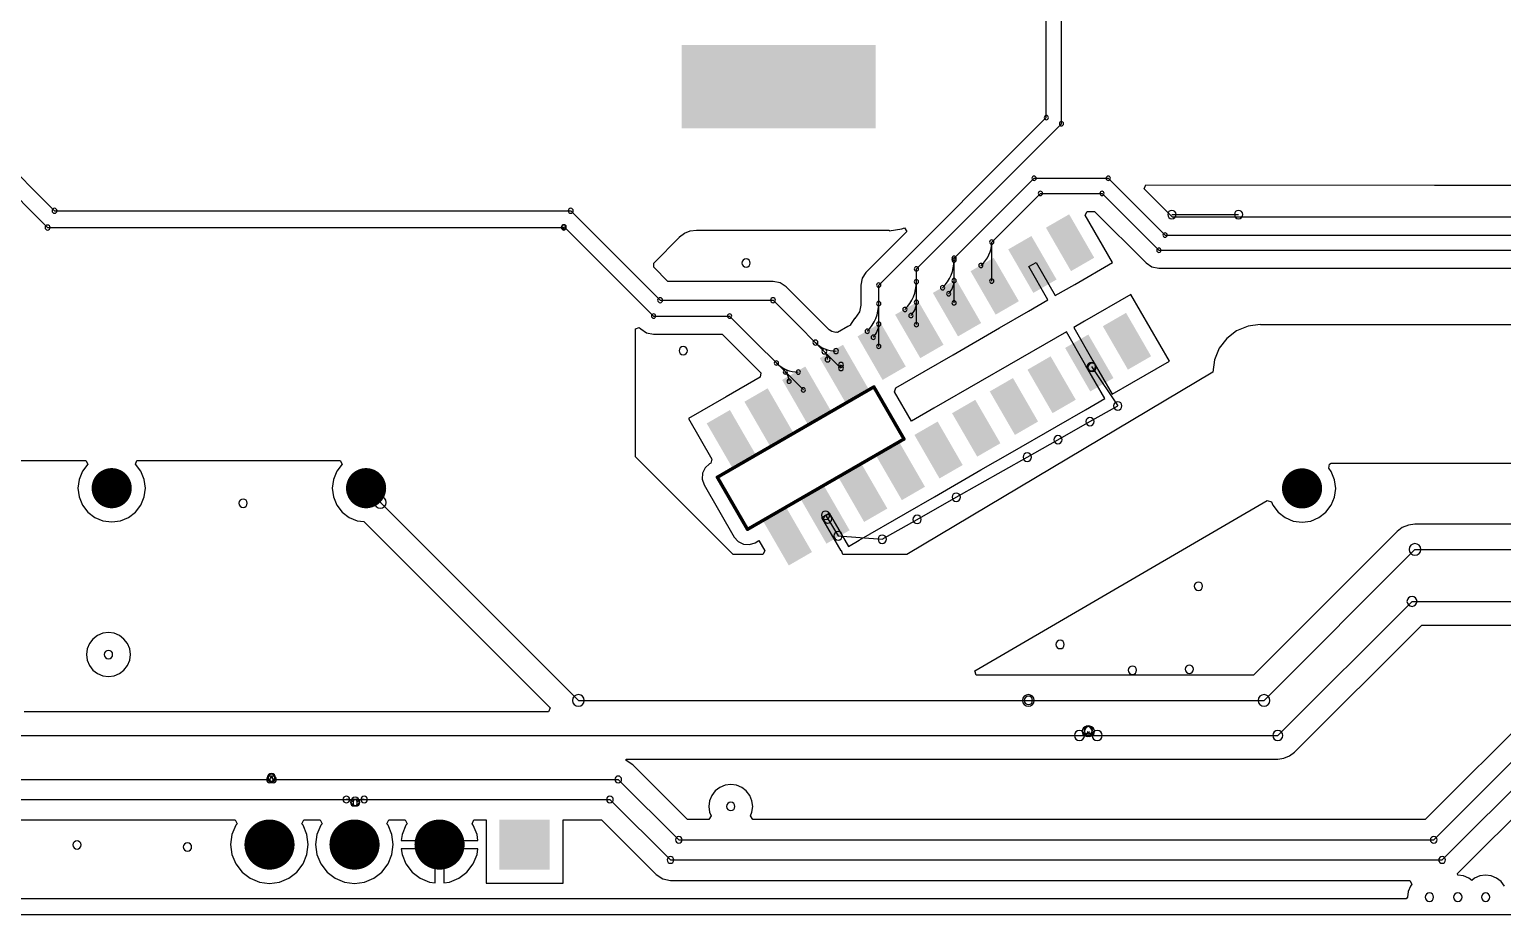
# Model space of a CAD drawing. Header units: inches. Extents: x 32166 to 66782, y 2386 to 7162.
# Drawn here: x 33079.6 to 33277.6, y 3145.5 to 3264.5 of the extents above; entities that cross this region are included whole.
import ezdxf

# ---------------------------------------------------------------- set-up
doc = ezdxf.new("R2010")
doc.units = ezdxf.units.IN
doc.header["$LTSCALE"] = 0.64311
doc.header["$MEASUREMENT"] = 0
for name, color, linetype in [('KEEPOUTLAYER', 6, 'CONTINUOUS'), ('MIDLAYER2', 76, 'CONTINUOUS'), ('MULTILAYER', 9, 'CONTINUOUS')]:
    doc.layers.add(name, color=color, linetype=linetype)

msp = doc.modelspace()

# ---------------------------------------------------------------- linework, layer by layer
at = {"layer": 'KEEPOUTLAYER'}
msp.add_line((32666.61, 3145.51), (34174.11, 3145.51), dxfattribs=at)
at = {"layer": 'KEEPOUTLAYER', "const_width": 0.45}
for points in [[(33172.05, 3204.32), (33193.09, 3216.47)], [(33193.09, 3216.47), (33197.14, 3209.46)], [(33176.1, 3197.31), (33197.14, 3209.46)], [(33172.05, 3204.32), (33176.1, 3197.31)]]:
    msp.add_lwpolyline(points, dxfattribs=at)
at = {"layer": 'KEEPOUTLAYER', "const_width": 0.225}
for points in [[(33193.03, 3216.57, 1), (33193.15, 3216.38, 1)], [(33193.03, 3216.57, 1), (33193.15, 3216.38, 1)], [(33197.08, 3209.56, 1), (33197.2, 3209.36, 1)], [(33197.08, 3209.56, 1), (33197.2, 3209.36, 1)], [(33171.99, 3204.42, 1), (33172.1, 3204.23, 1)], [(33171.99, 3204.42, 1), (33172.1, 3204.23, 1)], [(33176.04, 3197.41, 1), (33176.15, 3197.21, 1)], [(33176.04, 3197.41, 1), (33176.15, 3197.21, 1)]]:
    msp.add_lwpolyline(points, format="xyb", close=True, dxfattribs=at)
at = {"layer": 'MIDLAYER2'}
for p, q in [((33216.27, 3252.69), (33216.27, 3273.37)), ((33218.31, 3251.85), (33218.31, 3274.21)), ((33069.13, 3253.96), (33082.95, 3240.15)), ((33066.88, 3253.03), (33082.02, 3237.9)), ((33193.74, 3230.16), (33216.27, 3252.69)), ((33198.81, 3232.34), (33218.31, 3251.85)), ((33203.87, 3233.77), (33214.63, 3244.53)), ((33214.63, 3244.53), (33224.6, 3244.53)), ((33224.6, 3244.53), (33232.24, 3236.89)), ((33229.43, 3243.12), (33229.65, 3243.65)), ((33229.65, 3243.65), (33268.44, 3243.61)), ((33208.94, 3235.95), (33215.48, 3242.49)), ((33215.48, 3242.49), (33223.76, 3242.49)), ((33223.76, 3242.49), (33231.4, 3234.85)), ((33233.25, 3239.31), (33229.43, 3243.12)), ((33268.44, 3243.61), (33313.73, 3243.61)), ((33082.95, 3240.15), (33152.34, 3240.15)), ((33152.34, 3240.15), (33164.36, 3228.13)), ((33221.48, 3239.57), (33221.76, 3240.07)), ((33221.76, 3240.07), (33222.76, 3240.07)), ((33222.76, 3240.07), (33229.69, 3233.14)), ((33082.02, 3237.9), (33151.41, 3237.9)), ((33151.41, 3238), (33151.45, 3238)), ((33151.45, 3238), (33163.47, 3225.99)), ((33195.15, 3237.48), (33196.87, 3237.71)), ((33196.87, 3237.71), (33197.21, 3237.85)), ((33197.21, 3237.85), (33197.53, 3237.37)), ((33225.17, 3233.18), (33221.48, 3239.57)), ((33233.15, 3239.65), (33242.12, 3239.65)), ((33319.26, 3239.31), (33233.25, 3239.31)), ((33163.5, 3233.13), (33166.97, 3236.59)), ((33166.97, 3236.63), (33167.62, 3237.13)), ((33166.97, 3236.59), (33166.97, 3236.63)), ((33166.97, 3236.59), (33166.97, 3236.59)), ((33167.62, 3237.13), (33168.41, 3237.45)), ((33168.41, 3237.45), (33169.25, 3237.56)), ((33169.25, 3237.56), (33194.15, 3237.54)), ((33197.53, 3237.37), (33192.03, 3231.87)), ((33194.15, 3237.54), (33195.15, 3237.54)), ((33195.15, 3237.54), (33195.15, 3237.48)), ((33208.94, 3230.69), (33208.94, 3235.95)), ((33232.24, 3236.89), (33359.63, 3236.89)), ((33203.87, 3227.77), (33203.87, 3233.77)), ((33231.4, 3234.85), (33360.48, 3234.85)), ((33163.5, 3232.56), (33163.5, 3233.13)), ((33165.4, 3230.66), (33163.5, 3232.56)), ((33192.03, 3231.87), (33191.51, 3231.09)), ((33198.81, 3224.84), (33198.81, 3232.34)), ((33213.9, 3232.65), (33214.89, 3233.22)), ((33216.49, 3228.17), (33213.9, 3232.65)), ((33214.89, 3233.22), (33217.48, 3228.74)), ((33220.1, 3230.25), (33225.17, 3233.18)), ((33229.69, 3233.14), (33230.47, 3232.61)), ((33230.47, 3232.61), (33231.4, 3232.43)), ((33231.4, 3232.43), (33360.48, 3232.43)), ((33179.53, 3230.66), (33165.4, 3230.66)), ((33180.5, 3230.46), (33179.53, 3230.66)), ((33181.32, 3229.92), (33180.5, 3230.46)), ((33187.09, 3224.15), (33181.32, 3229.92)), ((33191.51, 3231.09), (33191.32, 3230.16)), ((33191.32, 3230.16), (33191.32, 3227.45)), ((33193.74, 3221.92), (33193.74, 3230.16)), ((33217.48, 3228.74), (33220.1, 3230.25)), ((33220.1, 3230.25), (33220.1, 3230.25)), ((33220.1, 3230.25), (33220.1, 3230.25)), ((33164.36, 3228.13), (33179.53, 3228.13)), ((33179.53, 3228.13), (33188.67, 3218.99)), ((33213.87, 3226.65), (33216.49, 3228.17)), ((33227.65, 3228.89), (33221.41, 3225.29)), ((33232.82, 3219.93), (33227.65, 3228.89)), ((33163.47, 3225.99), (33173.69, 3225.99)), ((33173.69, 3225.99), (33183.61, 3216.07)), ((33191.15, 3226.57), (33190.54, 3225.67)), ((33191.32, 3227.45), (33191.15, 3226.57)), ((33209.97, 3224.4), (33213.87, 3226.65)), ((33213.87, 3226.65), (33213.87, 3226.65)), ((33161.03, 3224.26), (33161.56, 3224.48)), ((33161.03, 3207.07), (33161.03, 3224.26)), ((33161.56, 3224.48), (33161.76, 3224.28)), ((33161.76, 3224.28), (33162.54, 3223.75)), ((33187.46, 3223.9), (33187.09, 3224.15)), ((33187.98, 3223.79), (33187.46, 3223.9)), ((33189.6, 3224.59), (33188.18, 3223.77)), ((33189.95, 3224.79), (33189.6, 3224.59)), ((33189.6, 3224.59), (33189.6, 3224.59)), ((33189.96, 3224.88), (33189.95, 3224.79)), ((33190.49, 3225.66), (33189.96, 3224.88)), ((33190.54, 3225.67), (33190.49, 3225.66)), ((33190.49, 3225.66), (33190.49, 3225.66)), ((33203.74, 3220.8), (33209.97, 3224.4)), ((33209.97, 3224.4), (33209.97, 3224.4)), ((33209.97, 3224.4), (33209.97, 3224.4)), ((33218.97, 3223.88), (33217.51, 3223.04)), ((33221.56, 3219.4), (33218.97, 3223.88)), ((33221.41, 3225.29), (33219.96, 3224.45)), ((33219.96, 3224.45), (33222.54, 3219.97)), ((33221.41, 3225.29), (33221.41, 3225.29)), ((33221.41, 3225.29), (33221.41, 3225.29)), ((33241.84, 3224), (33240.52, 3222.98)), ((33243.39, 3224.64), (33241.84, 3224)), ((33245.04, 3224.86), (33243.39, 3224.64)), ((33245.1, 3224.8), (33245.04, 3224.86)), ((33245.04, 3224.86), (33245.04, 3224.86)), ((33380.71, 3224.82), (33245.1, 3224.8)), ((33162.54, 3223.75), (33163.47, 3223.57)), ((33163.47, 3223.57), (33172.69, 3223.57)), ((33172.69, 3223.57), (33177.9, 3218.36)), ((33188, 3223.81), (33187.98, 3223.79)), ((33188.18, 3223.77), (33188, 3223.81)), ((33188, 3223.81), (33188, 3223.81)), ((33217.51, 3223.04), (33211.28, 3219.44)), ((33217.51, 3223.04), (33217.51, 3223.04)), ((33240.52, 3222.98), (33239.5, 3221.66)), ((33199.84, 3218.55), (33203.74, 3220.8)), ((33203.74, 3220.8), (33203.74, 3220.8)), ((33222.54, 3219.97), (33222.54, 3219.97)), ((33222.54, 3219.97), (33225.13, 3215.49)), ((33227.75, 3217), (33232.82, 3219.93)), ((33238.86, 3220.11), (33238.64, 3218.46)), ((33239.5, 3221.66), (33238.86, 3220.11)), ((33177.9, 3218.36), (33177.82, 3217.79)), ((33188.67, 3218.99), (33188.67, 3219.42)), ((33196.02, 3216.34), (33199.84, 3218.55)), ((33238.64, 3218.46), (33197.52, 3193.93)), ((33199.84, 3218.55), (33199.84, 3218.55)), ((33199.84, 3218.55), (33199.84, 3218.55)), ((33211.28, 3219.44), (33207.38, 3217.19)), ((33211.28, 3219.44), (33211.28, 3219.44)), ((33211.28, 3219.44), (33211.28, 3219.44)), ((33224.14, 3214.92), (33221.56, 3219.4)), ((33221.56, 3219.4), (33221.56, 3219.4)), ((33222.33, 3219.2), (33222.42, 3219.1)), ((33222.42, 3219.1), (33225.87, 3213.91)), ((33177.82, 3217.79), (33173.23, 3215.14)), ((33195.87, 3215.79), (33196.02, 3216.34)), ((33207.38, 3217.19), (33201.15, 3213.59)), ((33207.38, 3217.19), (33207.38, 3217.19)), ((33225.13, 3215.49), (33227.75, 3217)), ((33227.75, 3217), (33227.75, 3217)), ((33227.75, 3217), (33227.75, 3217)), ((33173.23, 3215.14), (33168.16, 3212.22)), ((33173.23, 3215.14), (33173.23, 3215.14)), ((33173.23, 3215.14), (33173.23, 3215.14)), ((33198.14, 3211.86), (33195.87, 3215.79)), ((33221.52, 3213.4), (33224.14, 3214.92)), ((33168.16, 3212.22), (33171.32, 3206.75)), ((33201.15, 3213.59), (33198.14, 3211.86)), ((33201.15, 3213.59), (33201.15, 3213.59)), ((33201.15, 3213.59), (33201.15, 3213.59)), ((33217.62, 3211.15), (33221.52, 3213.4)), ((33221.52, 3213.4), (33221.52, 3213.4)), ((33222.14, 3211.8), (33225.87, 3213.91)), ((33211.39, 3207.55), (33217.62, 3211.15)), ((33217.62, 3211.15), (33217.62, 3211.15)), ((33217.62, 3211.15), (33217.62, 3211.15)), ((33217.84, 3209.37), (33222.14, 3211.8)), ((33213.7, 3207.02), (33217.84, 3209.37)), ((32941.38, 3206.58), (33087.16, 3206.58)), ((33087.42, 3206.06), (33086.7, 3205.12)), ((33087.16, 3206.58), (33087.42, 3206.06)), ((33093.84, 3206.06), (33094.01, 3206.58)), ((33094.56, 3205.12), (33093.84, 3206.06)), ((33094.01, 3206.58), (33121.36, 3206.58)), ((33121.62, 3206.06), (33120.9, 3205.12)), ((33121.36, 3206.58), (33121.62, 3206.06)), ((33174.17, 3193.93), (33161.03, 3207.07)), ((33171.01, 3206.11), (33170.41, 3205.58)), ((33171.17, 3206.2), (33171.01, 3206.11)), ((33171.32, 3206.75), (33171.17, 3206.2)), ((33204.16, 3201.63), (33213.7, 3207.02)), ((33207.49, 3205.3), (33211.39, 3207.55)), ((33211.39, 3207.55), (33211.39, 3207.55)), ((33254.24, 3205.52), (33254.35, 3206.08)), ((33254.35, 3206.08), (33254.58, 3206.22)), ((33254.58, 3206.22), (33281.14, 3206.22)), ((33086.24, 3204.03), (33086.09, 3202.85)), ((33086.7, 3205.12), (33086.24, 3204.03)), ((33095.01, 3204.03), (33094.56, 3205.12)), ((33095.17, 3202.85), (33095.01, 3204.03)), ((33120.44, 3204.03), (33120.29, 3202.85)), ((33120.9, 3205.12), (33120.44, 3204.03)), ((33170.05, 3204.86), (33170, 3204.05)), ((33170, 3204.05), (33170.26, 3203.29)), ((33170.41, 3205.58), (33170.05, 3204.86)), ((33201.25, 3201.7), (33207.49, 3205.3)), ((33207.49, 3205.3), (33207.49, 3205.3)), ((33207.49, 3205.3), (33207.49, 3205.3)), ((33254.58, 3205.09), (33254.24, 3205.52)), ((33255.03, 3203.99), (33254.58, 3205.09)), ((33086.09, 3202.85), (33086.24, 3201.68)), ((33095.01, 3201.68), (33095.17, 3202.85)), ((33120.29, 3202.85), (33120.44, 3201.68)), ((33124.83, 3202.85), (33153.37, 3174.31)), ((33170.26, 3203.29), (33174.31, 3196.28)), ((33255.19, 3202.82), (33255.03, 3203.99)), ((33255.03, 3201.64), (33255.19, 3202.82)), ((33086.24, 3201.68), (33086.7, 3200.58)), ((33086.7, 3200.58), (33087.42, 3199.64)), ((33093.84, 3199.64), (33094.56, 3200.58)), ((33094.56, 3200.58), (33095.01, 3201.68)), ((33120.44, 3201.68), (33120.9, 3200.58)), ((33120.9, 3200.58), (33121.62, 3199.64)), ((33197.36, 3199.45), (33201.25, 3201.7)), ((33198.9, 3198.65), (33204.16, 3201.63)), ((33201.25, 3201.7), (33201.25, 3201.7)), ((33206.67, 3178.27), (33245.98, 3201.2)), ((33245.98, 3201.2), (33246.52, 3201.02)), ((33246.52, 3201.02), (33246.72, 3200.55)), ((33246.72, 3200.55), (33247.44, 3199.61)), ((33253.86, 3199.61), (33254.58, 3200.55)), ((33254.58, 3200.55), (33255.03, 3201.64)), ((33087.42, 3199.64), (33088.36, 3198.92)), ((33088.36, 3198.92), (33089.45, 3198.47)), ((33089.45, 3198.47), (33090.63, 3198.32)), ((33090.63, 3198.32), (33091.8, 3198.47)), ((33091.8, 3198.47), (33092.9, 3198.92)), ((33092.9, 3198.92), (33093.84, 3199.64)), ((33121.62, 3199.64), (33122.56, 3198.92)), ((33122.56, 3198.92), (33123.65, 3198.47)), ((33123.65, 3198.47), (33124.51, 3198.36)), ((33124.51, 3198.36), (33149.57, 3173.29)), ((33186.09, 3198.92), (33187.08, 3199.5)), ((33188.68, 3194.44), (33186.09, 3198.92)), ((33186.59, 3199.21), (33186.88, 3198.72)), ((33186.87, 3198.72), (33186.88, 3198.72)), ((33186.88, 3198.72), (33188.28, 3196.44)), ((33187.08, 3199.5), (33189.67, 3195.01)), ((33191.12, 3195.85), (33197.36, 3199.45)), ((33194.21, 3195.99), (33198.9, 3198.65)), ((33197.36, 3199.45), (33197.36, 3199.45)), ((33197.36, 3199.45), (33197.36, 3199.45)), ((33247.44, 3199.61), (33248.38, 3198.89)), ((33248.38, 3198.89), (33249.47, 3198.43)), ((33249.47, 3198.43), (33250.65, 3198.28)), ((33250.65, 3198.28), (33251.82, 3198.43)), ((33251.82, 3198.43), (33252.92, 3198.89)), ((33252.92, 3198.89), (33253.86, 3199.61)), ((33174.31, 3196.28), (33174.84, 3195.67)), ((33188.28, 3196.44), (33194.21, 3195.99)), ((33263.43, 3197.01), (33244.13, 3177.72)), ((33264.13, 3197.55), (33263.43, 3197.01)), ((33264.95, 3197.89), (33264.13, 3197.55)), ((33265.83, 3198.01), (33264.95, 3197.89)), ((33281.44, 3198.01), (33265.83, 3198.01)), ((33265.83, 3198.01), (33265.83, 3198.01)), ((33174.84, 3195.67), (33175.56, 3195.31)), ((33175.56, 3195.31), (33176.36, 3195.26)), ((33176.36, 3195.26), (33177.13, 3195.52)), ((33177.13, 3195.52), (33177.63, 3195.81)), ((33177.13, 3195.52), (33177.13, 3195.52)), ((33177.63, 3195.81), (33178.44, 3194.43)), ((33178.44, 3194.43), (33178.15, 3193.93)), ((33188.75, 3194.48), (33188.68, 3194.44)), ((33188.9, 3193.93), (33188.75, 3194.48)), ((33189.67, 3195.01), (33191.12, 3195.85)), ((33191.12, 3195.85), (33191.12, 3195.85)), ((33245.54, 3174.31), (33265.83, 3194.61)), ((33265.83, 3194.61), (33449.66, 3194.61)), ((33178.15, 3193.93), (33174.17, 3193.93)), ((33197.52, 3193.93), (33188.9, 3193.93)), ((33247.38, 3169.59), (33265.43, 3187.63)), ((33265.43, 3187.63), (33608.91, 3187.63)), ((33249.63, 3167.34), (33266.74, 3184.45)), ((33266.74, 3184.45), (33596.98, 3184.45)), ((33088.11, 3182.56), (33087.64, 3181.95)), ((33088.72, 3183.03), (33088.11, 3182.56)), ((33089.43, 3183.33), (33088.72, 3183.03)), ((33090.2, 3183.43), (33089.43, 3183.33)), ((33090.96, 3183.33), (33090.2, 3183.43)), ((33091.67, 3183.03), (33090.96, 3183.33)), ((33092.28, 3182.56), (33091.67, 3183.03)), ((33092.75, 3181.95), (33092.28, 3182.56)), ((33087.35, 3181.24), (33087.25, 3180.48)), ((33087.25, 3180.48), (33087.35, 3179.71)), ((33087.64, 3181.95), (33087.35, 3181.24)), ((33093.05, 3181.24), (33092.75, 3181.95)), ((33093.15, 3180.48), (33093.05, 3181.24)), ((33093.05, 3179.71), (33093.15, 3180.48)), ((33087.35, 3179.71), (33087.64, 3179)), ((33087.64, 3179), (33088.11, 3178.39)), ((33088.11, 3178.39), (33088.72, 3177.92)), ((33091.67, 3177.92), (33092.28, 3178.39)), ((33092.28, 3178.39), (33092.75, 3179)), ((33092.75, 3179), (33093.05, 3179.71)), ((33088.72, 3177.92), (33089.43, 3177.63)), ((33089.43, 3177.63), (33090.2, 3177.53)), ((33090.2, 3177.53), (33090.96, 3177.63)), ((33090.96, 3177.63), (33091.67, 3177.92)), ((33206.82, 3177.72), (33206.67, 3178.27)), ((33244.13, 3177.72), (33206.82, 3177.72)), ((33284.05, 3175.13), (33267.21, 3158.3)), ((33149.36, 3172.76), (33078.86, 3172.76)), ((33149.57, 3173.29), (33149.36, 3172.76)), ((33153.37, 3174.31), (33213.86, 3174.31)), ((33213.86, 3174.31), (33245.54, 3174.31)), ((33268.35, 3155.55), (33285.99, 3173.19)), ((33269.47, 3152.85), (33287.11, 3170.49)), ((33077.55, 3169.59), (33247.38, 3169.59)), ((33159.79, 3166.24), (33159.8, 3166.41)), ((33159.8, 3166.41), (33220.72, 3166.41)), ((33220.72, 3166.41), (33220.72, 3166.39)), ((33220.72, 3166.39), (33220.84, 3166.41)), ((33220.84, 3166.41), (33222.98, 3166.41)), ((33222.98, 3166.41), (33223.11, 3166.39)), ((33223.11, 3166.39), (33223.11, 3166.41)), ((33223.11, 3166.41), (33247.38, 3166.41)), ((33247.38, 3166.41), (33248.21, 3166.52)), ((33248.21, 3166.52), (33248.97, 3166.84)), ((33248.97, 3166.84), (33249.63, 3167.34)), ((33160.68, 3165.64), (33159.79, 3166.24)), ((33168.02, 3158.3), (33160.68, 3165.64)), ((33014.41, 3163.69), (33111.89, 3163.69)), ((33112.11, 3163.92), (33112.34, 3163.69)), ((33112.34, 3163.69), (33158.73, 3163.69)), ((33158.73, 3163.69), (33166.88, 3155.55)), ((33172.38, 3162.6), (33171.77, 3162.13)), ((33173.09, 3162.9), (33172.38, 3162.6)), ((33173.85, 3163), (33173.09, 3162.9)), ((33174.62, 3162.9), (33173.85, 3163)), ((33175.33, 3162.6), (33174.62, 3162.9)), ((33175.94, 3162.13), (33175.33, 3162.6)), ((33271.56, 3151.04), (33283.3, 3162.78)), ((33013.29, 3160.99), (33157.61, 3160.99)), ((33157.61, 3160.99), (33165.76, 3152.85)), ((33171, 3160.81), (33170.9, 3160.05)), ((33171.3, 3161.52), (33171, 3160.81)), ((33171.77, 3162.13), (33171.3, 3161.52)), ((33176.41, 3161.52), (33175.94, 3162.13)), ((33176.7, 3160.81), (33176.41, 3161.52)), ((33176.8, 3160.05), (33176.7, 3160.81)), ((33170.9, 3160.05), (33171, 3159.28)), ((33171.21, 3158.77), (33170.9, 3158.3)), ((33171, 3159.28), (33171.21, 3158.77)), ((33176.49, 3158.77), (33176.7, 3159.28)), ((33176.81, 3158.3), (33176.49, 3158.77)), ((33176.7, 3159.28), (33176.8, 3160.05)), ((33015.67, 3158.24), (33107.22, 3158.24)), ((33107.32, 3157.53), (33106.8, 3156.27)), ((33107.22, 3158.24), (33107.48, 3157.73)), ((33107.48, 3157.73), (33107.32, 3157.53)), ((33116.21, 3157.73), (33116.46, 3158.24)), ((33116.36, 3157.53), (33116.21, 3157.73)), ((33116.88, 3156.27), (33116.36, 3157.53)), ((33116.46, 3158.24), (33118.65, 3158.24)), ((33118.75, 3157.53), (33118.23, 3156.27)), ((33118.65, 3158.24), (33118.91, 3157.73)), ((33118.91, 3157.73), (33118.75, 3157.53)), ((33127.64, 3157.73), (33127.89, 3158.24)), ((33127.79, 3157.53), (33127.64, 3157.73)), ((33128.31, 3156.27), (33127.79, 3157.53)), ((33127.89, 3158.24), (33130.08, 3158.24)), ((33130.18, 3157.53), (33129.66, 3156.27)), ((33130.08, 3158.24), (33130.34, 3157.73)), ((33130.34, 3157.73), (33130.18, 3157.53)), ((33139.07, 3157.73), (33139.32, 3158.24)), ((33139.22, 3157.53), (33139.07, 3157.73)), ((33139.74, 3156.27), (33139.22, 3157.53)), ((33139.32, 3158.24), (33140.96, 3158.24)), ((33140.96, 3158.24), (33140.96, 3149.74)), ((33151.31, 3149.74), (33151.31, 3158.24)), ((33151.31, 3158.24), (33156.47, 3158.24)), ((33156.47, 3158.24), (33163.81, 3150.9)), ((33170.9, 3158.3), (33168.02, 3158.3)), ((33267.21, 3158.3), (33176.81, 3158.3)), ((33106.8, 3156.27), (33106.62, 3154.92)), ((33106.62, 3154.92), (33106.8, 3153.57)), ((33117.06, 3154.92), (33116.88, 3156.27)), ((33116.88, 3153.57), (33117.06, 3154.92)), ((33118.23, 3156.27), (33118.05, 3154.92)), ((33118.05, 3154.92), (33118.23, 3153.57)), ((33128.49, 3154.92), (33128.31, 3156.27)), ((33128.31, 3153.57), (33128.49, 3154.92)), ((33129.66, 3156.27), (33129.56, 3155.49)), ((33129.56, 3155.49), (33139.85, 3155.49)), ((33139.85, 3155.49), (33139.74, 3156.27)), ((33166.88, 3155.55), (33268.35, 3155.55)), ((33106.8, 3153.57), (33107.32, 3152.31)), ((33116.36, 3152.31), (33116.88, 3153.57)), ((33118.23, 3153.57), (33118.75, 3152.31)), ((33127.79, 3152.31), (33128.31, 3153.57)), ((33134.13, 3154.35), (33129.56, 3154.35)), ((33129.56, 3154.35), (33129.66, 3153.57)), ((33129.66, 3153.57), (33130.18, 3152.31)), ((33134.13, 3149.77), (33134.13, 3154.35)), ((33139.85, 3154.35), (33135.27, 3154.35)), ((33135.27, 3154.35), (33135.27, 3149.77)), ((33139.22, 3152.31), (33139.74, 3153.57)), ((33139.74, 3153.57), (33139.85, 3154.35)), ((33165.76, 3152.85), (33269.47, 3152.85)), ((33107.32, 3152.31), (33108.15, 3151.23)), ((33108.15, 3151.23), (33109.23, 3150.4)), ((33114.45, 3150.4), (33115.53, 3151.23)), ((33115.53, 3151.23), (33116.36, 3152.31)), ((33118.75, 3152.31), (33119.58, 3151.23)), ((33119.58, 3151.23), (33120.66, 3150.4)), ((33125.88, 3150.4), (33126.96, 3151.23)), ((33126.96, 3151.23), (33127.79, 3152.31)), ((33130.18, 3152.31), (33131.01, 3151.23)), ((33131.01, 3151.23), (33132.09, 3150.4)), ((33137.31, 3150.4), (33138.39, 3151.23)), ((33138.39, 3151.23), (33139.22, 3152.31)), ((33163.81, 3150.9), (33163.81, 3150.9)), ((33163.81, 3150.9), (33163.81, 3150.9)), ((33163.81, 3150.9), (33163.81, 3150.9)), ((33163.81, 3150.9), (33163.81, 3150.9)), ((33163.81, 3150.9), (33163.81, 3150.9)), ((33163.81, 3150.9), (33163.81, 3150.9)), ((33163.81, 3150.9), (33163.81, 3150.9)), ((33163.81, 3150.9), (33163.81, 3150.9)), ((33163.81, 3150.9), (33163.81, 3150.9)), ((33163.81, 3150.9), (33163.81, 3150.9)), ((33163.81, 3150.9), (33163.81, 3150.9)), ((33163.81, 3150.9), (33164.71, 3150.3)), ((33271.59, 3150.8), (33271.56, 3151.04)), ((33272.36, 3150.7), (33271.59, 3150.8)), ((33273.07, 3150.41), (33272.36, 3150.7)), ((33274.56, 3150.7), (33273.85, 3150.41)), ((33275.33, 3150.8), (33274.56, 3150.7)), ((33276.09, 3150.7), (33275.33, 3150.8)), ((33276.8, 3150.41), (33276.09, 3150.7)), ((33109.23, 3150.4), (33110.49, 3149.87)), ((33110.49, 3149.87), (33111.84, 3149.7)), ((33111.84, 3149.7), (33113.19, 3149.87)), ((33113.19, 3149.87), (33114.45, 3150.4)), ((33120.66, 3150.4), (33121.92, 3149.87)), ((33121.92, 3149.87), (33123.27, 3149.7)), ((33123.27, 3149.7), (33124.62, 3149.87)), ((33124.62, 3149.87), (33125.88, 3150.4)), ((33132.09, 3150.4), (33133.35, 3149.87)), ((33133.35, 3149.87), (33134.13, 3149.77)), ((33135.27, 3149.77), (33136.05, 3149.87)), ((33136.05, 3149.87), (33137.31, 3150.4)), ((33140.96, 3149.74), (33151.31, 3149.74)), ((33164.71, 3150.3), (33165.76, 3150.09)), ((33165.76, 3150.09), (33265.15, 3150.09)), ((33264.92, 3148.62), (33264.82, 3147.85)), ((33265.21, 3149.33), (33264.92, 3148.62)), ((33265.15, 3150.09), (33265.41, 3149.58)), ((33265.41, 3149.58), (33265.21, 3149.33)), ((33273.46, 3150.11), (33273.07, 3150.41)), ((33273.85, 3150.41), (33273.46, 3150.11)), ((33277.41, 3149.94), (33276.8, 3150.41)), ((33277.88, 3149.33), (33277.41, 3149.94)), ((33264.63, 3147.64), (32726.82, 3147.64)), ((33264.82, 3147.85), (33264.63, 3147.64))]:
    msp.add_line(p, q, dxfattribs=at)
for points, const_width in [([(33091.98, 3202.85, 1), (33089.28, 3202.85, 1)], 2.7), ([(33126.18, 3202.85, 1), (33123.48, 3202.85, 1)], 2.7), ([(33252, 3202.82, 1), (33249.3, 3202.82, 1)], 2.7), ([(33110.16, 3154.92, 1), (33113.53, 3154.92, 1)], 3.37), ([(33121.59, 3154.92, 1), (33124.96, 3154.92, 1)], 3.37), ([(33133.02, 3154.92, 1), (33136.39, 3154.92, 1)], 3.37)]:
    msp.add_lwpolyline(points, format="xyb", close=True, dxfattribs=dict(at, const_width=const_width))
for centre, radius, start, end in [((33216.27, 3252.69), 0.286, 0, 180), ((33216.27, 3252.69), 0.286, 0, 180), ((33216.27, 3252.69), 0.286, 180, 0), ((33216.27, 3252.69), 0.286, 180, 0), ((33218.31, 3251.85), 0.286, 0, 180), ((33218.31, 3251.85), 0.286, 0, 180), ((33218.31, 3251.85), 0.286, 180, 0), ((33218.31, 3251.85), 0.286, 180, 0), ((33214.63, 3244.53), 0.286, 0, 180), ((33214.63, 3244.53), 0.286, 0, 180), ((33214.63, 3244.53), 0.286, 180, 0), ((33214.63, 3244.53), 0.286, 180, 0), ((33224.6, 3244.53), 0.286, 0, 180), ((33224.6, 3244.53), 0.286, 0, 180), ((33224.6, 3244.53), 0.286, 180, 0), ((33224.6, 3244.53), 0.286, 180, 0), ((33215.48, 3242.49), 0.286, 0, 180), ((33215.48, 3242.49), 0.286, 0, 180), ((33215.48, 3242.49), 0.286, 180, 0), ((33215.48, 3242.49), 0.286, 180, 0), ((33223.76, 3242.49), 0.286, 0, 180), ((33223.76, 3242.49), 0.286, 0, 180), ((33223.76, 3242.49), 0.286, 180, 0), ((33223.76, 3242.49), 0.286, 180, 0), ((33082.95, 3240.15), 0.337, 0, 180), ((33082.95, 3240.15), 0.337, 0, 180), ((33082.95, 3240.15), 0.337, 180, 0), ((33082.95, 3240.15), 0.337, 180, 0), ((33152.34, 3240.15), 0.337, 0, 180), ((33152.34, 3240.15), 0.337, 0, 180), ((33152.34, 3240.15), 0.337, 180, 0), ((33152.34, 3240.15), 0.337, 180, 0), ((33233.15, 3239.65), 0.562, 0, 180), ((33242.12, 3239.65), 0.562, 0, 180), ((33242.12, 3239.65), 0.562, 0, 180), ((33082.02, 3237.9), 0.337, 0, 180), ((33082.02, 3237.9), 0.337, 0, 180), ((33082.02, 3237.9), 0.337, 180, 0), ((33082.02, 3237.9), 0.337, 180, 0), ((33151.41, 3237.9), 0.337, 0, 180), ((33151.41, 3237.9), 0.337, 180, 0), ((33151.41, 3238), 0.286, 0, 180), ((33151.41, 3238), 0.286, 180, 0), ((33151.45, 3238), 0.286, 0, 180), ((33151.45, 3238), 0.286, 0, 180), ((33151.45, 3238), 0.286, 180, 0), ((33151.45, 3238), 0.286, 180, 0), ((33233.15, 3239.65), 0.562, 180, 0), ((33242.12, 3239.65), 0.562, 180, 0), ((33242.12, 3239.65), 0.562, 180, 0), ((33204.83, 3235.95), 4.11, 310.062, 360), ((33204.83, 3235.95), 4.11, 310.062, 360), ((33208.94, 3235.95), 0.286, 0, 180), ((33208.94, 3235.95), 0.286, 0, 180), ((33208.94, 3235.95), 0.286, 0, 180), ((33208.94, 3235.95), 0.286, 0, 180), ((33208.94, 3235.95), 0.286, 180, 0), ((33208.94, 3235.95), 0.286, 180, 0), ((33208.94, 3235.95), 0.286, 180, 0), ((33208.94, 3235.95), 0.286, 180, 0), ((33232.24, 3236.89), 0.286, 0, 180), ((33232.24, 3236.89), 0.286, 0, 180), ((33232.24, 3236.89), 0.286, 180, 0), ((33232.24, 3236.89), 0.286, 180, 0), ((33203.87, 3233.77), 0.286, 0, 180), ((33203.87, 3233.77), 0.286, 0, 180), ((33203.87, 3233.53), 0.286, 0, 180), ((33203.87, 3233.53), 0.286, 0, 180), ((33203.87, 3233.77), 0.286, 180, 0), ((33203.87, 3233.77), 0.286, 180, 0), ((33231.4, 3234.85), 0.286, 0, 180), ((33231.4, 3234.85), 0.286, 0, 180), ((33231.4, 3234.85), 0.286, 180, 0), ((33231.4, 3234.85), 0.286, 180, 0), ((33175.92, 3233.13), 0.562, 0, 180), ((33175.92, 3233.13), 0.562, 180, 0), ((33198.81, 3232.34), 0.286, 0, 180), ((33198.81, 3232.34), 0.286, 0, 180), ((33198.81, 3232.34), 0.286, 180, 0), ((33198.81, 3232.34), 0.286, 180, 0), ((33198.6, 3233.53), 5.27, 315, 360), ((33198.6, 3233.53), 5.27, 315, 360), ((33203.87, 3233.53), 0.286, 180, 0), ((33203.87, 3233.53), 0.286, 180, 0), ((33207.47, 3232.8), 0.286, 0, 180), ((33207.47, 3232.8), 0.286, 0, 180), ((33207.47, 3232.8), 0.286, 180, 0), ((33207.47, 3232.8), 0.286, 180, 0), ((33193.74, 3230.16), 0.286, 0, 180), ((33193.74, 3230.16), 0.286, 0, 180), ((33193.74, 3230.16), 0.286, 180, 0), ((33193.74, 3230.16), 0.286, 180, 0), ((33193.54, 3230.61), 5.27, 315, 360), ((33193.54, 3230.61), 5.27, 315, 360), ((33198.81, 3230.61), 0.286, 0, 180), ((33198.81, 3230.61), 0.286, 0, 180), ((33198.81, 3230.61), 0.286, 180, 0), ((33198.81, 3230.61), 0.286, 180, 0), ((33202.33, 3229.8), 0.286, 0, 180), ((33202.33, 3229.8), 0.286, 0, 180), ((33202.33, 3229.8), 0.286, 180, 0), ((33202.33, 3229.8), 0.286, 180, 0), ((33201.36, 3230.77), 2.51, 315.0001, 0.0001), ((33201.36, 3230.77), 2.51, 315.0001, 0.0001), ((33203.87, 3230.77), 0.286, 0, 180), ((33203.87, 3230.77), 0.286, 0, 180), ((33203.87, 3230.77), 0.286, 180, 0), ((33203.87, 3230.77), 0.286, 180, 0), ((33208.94, 3230.69), 0.286, 0, 180), ((33208.94, 3230.69), 0.286, 180, 0), ((33164.36, 3228.13), 0.337, 0, 180), ((33164.36, 3228.13), 0.337, 0, 180), ((33164.36, 3228.13), 0.337, 180, 0), ((33164.36, 3228.13), 0.337, 180, 0), ((33179.53, 3228.13), 0.337, 0, 180), ((33179.53, 3228.13), 0.337, 0, 180), ((33179.53, 3228.13), 0.337, 180, 0), ((33179.53, 3228.13), 0.337, 180, 0), ((33193.74, 3227.68), 0.286, 0, 180), ((33193.74, 3227.68), 0.286, 0, 180), ((33196.3, 3227.85), 2.51, 315.0001, 0.0001), ((33196.3, 3227.85), 2.51, 315.0001, 0.0001), ((33198.81, 3227.85), 0.286, 0, 180), ((33198.81, 3227.85), 0.286, 0, 180), ((33198.81, 3227.85), 0.286, 180, 0), ((33198.81, 3227.85), 0.286, 180, 0), ((33203.14, 3229), 0.286, 0, 180), ((33203.14, 3229), 0.286, 0, 180), ((33203.14, 3229), 0.286, 180, 0), ((33203.14, 3229), 0.286, 180, 0), ((33203.87, 3227.77), 0.286, 0, 180), ((33163.47, 3225.99), 0.286, 0, 180), ((33163.47, 3225.99), 0.286, 0, 180), ((33163.47, 3225.99), 0.286, 180, 0), ((33163.47, 3225.99), 0.286, 180, 0), ((33173.69, 3225.99), 0.286, 0, 180), ((33173.69, 3225.99), 0.286, 0, 180), ((33173.69, 3225.99), 0.286, 180, 0), ((33173.69, 3225.99), 0.286, 180, 0), ((33188.47, 3227.68), 5.27, 315, 360), ((33188.47, 3227.68), 5.27, 315, 360), ((33193.74, 3227.68), 0.286, 180, 0), ((33193.74, 3227.68), 0.286, 180, 0), ((33197.26, 3226.88), 0.286, 0, 180), ((33197.26, 3226.88), 0.286, 0, 180), ((33197.26, 3226.88), 0.286, 180, 0), ((33197.26, 3226.88), 0.286, 180, 0), ((33198.07, 3226.07), 0.286, 0, 180), ((33198.07, 3226.07), 0.286, 0, 180), ((33198.07, 3226.07), 0.286, 180, 0), ((33198.07, 3226.07), 0.286, 180, 0), ((33203.87, 3227.77), 0.286, 180, 0), ((33192.2, 3223.95), 0.286, 0, 180), ((33192.2, 3223.95), 0.286, 0, 180), ((33192.2, 3223.95), 0.286, 180, 0), ((33192.2, 3223.95), 0.286, 180, 0), ((33191.23, 3224.92), 2.51, 315.0001, 0.0001), ((33191.23, 3224.92), 2.51, 315.0001, 0.0001), ((33193.74, 3224.92), 0.286, 0, 180), ((33193.74, 3224.92), 0.286, 0, 180), ((33193.74, 3224.92), 0.286, 180, 0), ((33193.74, 3224.92), 0.286, 180, 0), ((33198.81, 3224.84), 0.286, 0, 180), ((33198.81, 3224.84), 0.286, 180, 0), ((33167.46, 3221.34), 0.562, 0, 180), ((33185.24, 3222.43), 0.337, 0, 180), ((33185.24, 3222.43), 0.337, 0, 180), ((33185.24, 3222.43), 0.337, 180, 0), ((33185.24, 3222.43), 0.337, 180, 0), ((33188, 3225.19), 3.91, 225, 270), ((33188, 3225.19), 3.91, 225, 270), ((33193.01, 3223.15), 0.286, 0, 180), ((33193.01, 3223.15), 0.286, 0, 180), ((33193.01, 3223.15), 0.286, 180, 0), ((33193.01, 3223.15), 0.286, 180, 0), ((33193.74, 3221.92), 0.286, 0, 180), ((33193.74, 3221.92), 0.286, 180, 0), ((33167.46, 3221.34), 0.562, 180, 0), ((33179.99, 3219.68), 0.286, 0, 180), ((33179.99, 3219.68), 0.286, 0, 180), ((33186.43, 3221.24), 0.337, 0, 180), ((33186.43, 3221.24), 0.337, 0, 180), ((33186.43, 3221.24), 0.337, 180, 0), ((33186.43, 3221.24), 0.337, 180, 0), ((33185.35, 3220.16), 1.52, 360, 45), ((33185.35, 3220.16), 1.52, 360, 45), ((33186.87, 3220.16), 0.337, 0, 180), ((33186.87, 3220.16), 0.337, 0, 180), ((33186.87, 3220.16), 0.337, 180, 0), ((33186.87, 3220.16), 0.337, 180, 0), ((33188, 3221.29), 0.337, 0, 180), ((33188, 3221.29), 0.337, 0, 180), ((33188, 3221.29), 0.337, 180, 0), ((33188, 3221.29), 0.337, 180, 0), ((33179.99, 3219.68), 0.286, 180, 0), ((33179.99, 3219.68), 0.286, 180, 0), ((33182.93, 3222.62), 4.16, 225, 270), ((33182.93, 3222.62), 4.16, 225, 270), ((33181.19, 3218.49), 0.286, 0, 180), ((33181.19, 3218.49), 0.286, 0, 180), ((33181.19, 3218.49), 0.286, 180, 0), ((33181.19, 3218.49), 0.286, 180, 0), ((33179.93, 3217.24), 1.77, 0, 45), ((33179.93, 3217.24), 1.77, 0, 45), ((33182.93, 3218.46), 0.286, 0, 180), ((33182.93, 3218.46), 0.286, 0, 180), ((33182.93, 3218.46), 0.286, 180, 0), ((33182.93, 3218.46), 0.286, 180, 0), ((33188.67, 3219.42), 0.337, 0, 180), ((33188.67, 3219.42), 0.337, 180, 0), ((33188.67, 3218.99), 0.337, 0, 180), ((33188.67, 3218.99), 0.337, 0, 180), ((33188.67, 3218.99), 0.337, 180, 0), ((33188.67, 3218.99), 0.337, 180, 0), ((33222.33, 3219.2), 0.562, 0, 180), ((33222.33, 3219.2), 0.562, 180, 0), ((33222.42, 3219.1), 0.562, 0, 180), ((33222.42, 3219.1), 0.562, 0, 180), ((33222.42, 3219.1), 0.562, 180, 0), ((33222.42, 3219.1), 0.562, 180, 0), ((33181.7, 3217.24), 0.286, 0, 180), ((33181.7, 3217.24), 0.286, 0, 180), ((33181.7, 3217.24), 0.286, 180, 0), ((33181.7, 3217.24), 0.286, 180, 0), ((33183.61, 3216.07), 0.286, 0, 180), ((33183.61, 3216.07), 0.286, 180, 0), ((33225.87, 3213.91), 0.562, 0, 180), ((33225.87, 3213.91), 0.562, 0, 180), ((33222.14, 3211.8), 0.562, 0, 180), ((33222.14, 3211.8), 0.562, 0, 180), ((33225.87, 3213.91), 0.562, 180, 0), ((33225.87, 3213.91), 0.562, 180, 0), ((33222.14, 3211.8), 0.562, 180, 0), ((33222.14, 3211.8), 0.562, 180, 0), ((33217.84, 3209.37), 0.562, 0, 180), ((33217.84, 3209.37), 0.562, 0, 180), ((33217.84, 3209.37), 0.562, 180, 0), ((33217.84, 3209.37), 0.562, 180, 0), ((33213.7, 3207.02), 0.562, 0, 180), ((33213.7, 3207.02), 0.562, 0, 180), ((33213.7, 3207.02), 0.562, 180, 0), ((33213.7, 3207.02), 0.562, 180, 0), ((33124.83, 3202.85), 0.788, 0, 180), ((33124.83, 3202.85), 0.788, 180, 0), ((33124.83, 3201.73), 0.788, 0, 180), ((33124.83, 3201.73), 0.788, 0, 180), ((33124.83, 3201.73), 0.788, 0, 180), ((33125.95, 3202.85), 0.788, 0, 180), ((33125.95, 3202.85), 0.788, 0, 180), ((33125.95, 3202.85), 0.788, 0, 180), ((33125.95, 3202.85), 0.788, 180, 0), ((33125.95, 3202.85), 0.788, 180, 0), ((33125.95, 3202.85), 0.788, 180, 0), ((33128.67, 3202.85), 2.72, 180, 225), ((33128.67, 3202.85), 2.72, 180, 225), ((33128.67, 3202.85), 2.72, 180, 225), ((33204.16, 3201.63), 0.562, 0, 180), ((33204.16, 3201.63), 0.562, 0, 180), ((33108.29, 3200.82), 0.562, 0, 180), ((33108.29, 3200.82), 0.562, 180, 0), ((33124.83, 3201.73), 0.788, 180, 0), ((33124.83, 3201.73), 0.788, 180, 0), ((33124.83, 3201.73), 0.788, 180, 0), ((33124.83, 3199.01), 2.72, 45, 90), ((33124.83, 3199.01), 2.72, 45, 90), ((33124.83, 3199.01), 2.72, 45, 90), ((33126.75, 3200.93), 0.788, 0, 180), ((33126.75, 3200.93), 0.788, 0, 180), ((33126.75, 3200.93), 0.788, 0, 180), ((33126.75, 3200.93), 0.788, 0, 180), ((33126.75, 3200.93), 0.788, 0, 180), ((33126.75, 3200.93), 0.788, 0, 180), ((33126.75, 3200.93), 0.788, 180, 0), ((33126.75, 3200.93), 0.788, 180, 0), ((33126.75, 3200.93), 0.788, 180, 0), ((33126.75, 3200.93), 0.788, 180, 0), ((33126.75, 3200.93), 0.788, 180, 0), ((33126.75, 3200.93), 0.788, 180, 0), ((33204.16, 3201.63), 0.562, 180, 0), ((33204.16, 3201.63), 0.562, 180, 0), ((33186.59, 3199.21), 0.562, 0, 180), ((33186.59, 3199.21), 0.562, 180, 0), ((33186.87, 3198.72), 0.562, 0, 180), ((33186.87, 3198.72), 0.562, 180, 0), ((33186.88, 3198.72), 0.562, 0, 180), ((33186.88, 3198.72), 0.562, 0, 180), ((33186.88, 3198.72), 0.562, 0, 180), ((33186.88, 3198.72), 0.562, 180, 0), ((33186.88, 3198.72), 0.562, 180, 0), ((33186.88, 3198.72), 0.562, 180, 0), ((33198.9, 3198.65), 0.562, 0, 180), ((33198.9, 3198.65), 0.562, 0, 180), ((33198.9, 3198.65), 0.562, 180, 0), ((33198.9, 3198.65), 0.562, 180, 0), ((33188.28, 3196.44), 0.562, 0, 180), ((33188.28, 3196.44), 0.562, 0, 180), ((33188.28, 3196.44), 0.562, 180, 0), ((33188.28, 3196.44), 0.562, 180, 0), ((33194.21, 3195.99), 0.562, 0, 180), ((33194.21, 3195.99), 0.562, 0, 180), ((33194.21, 3195.99), 0.562, 180, 0), ((33194.21, 3195.99), 0.562, 180, 0), ((33265.83, 3194.61), 0.788, 0, 180), ((33265.83, 3194.61), 0.788, 0, 180), ((33265.83, 3194.61), 0.788, 180, 0), ((33265.83, 3194.61), 0.788, 180, 0), ((33236.72, 3189.66), 0.562, 0, 180), ((33236.72, 3189.66), 0.562, 180, 0), ((33265.43, 3187.63), 0.675, 0, 180), ((33265.43, 3187.63), 0.675, 0, 180), ((33265.43, 3187.63), 0.675, 180, 0), ((33265.43, 3187.63), 0.675, 180, 0), ((33218.13, 3181.83), 0.562, 0, 180), ((33090.2, 3180.48), 0.562, 0, 180), ((33090.2, 3180.48), 0.562, 180, 0), ((33218.13, 3181.83), 0.562, 180, 0), ((33227.85, 3178.36), 0.562, 0, 180), ((33227.85, 3178.36), 0.562, 180, 0), ((33235.5, 3178.5), 0.562, 0, 180), ((33235.5, 3178.5), 0.562, 180, 0), ((33153.37, 3174.31), 0.788, 0, 180), ((33153.37, 3174.31), 0.788, 0, 180), ((33213.86, 3174.31), 0.788, 0, 180), ((33213.86, 3174.31), 0.788, 0, 180), ((33213.86, 3174.31), 0.562, 0, 180), ((33245.54, 3174.31), 0.788, 0, 180), ((33245.54, 3174.31), 0.788, 0, 180), ((33153.37, 3174.31), 0.788, 180, 0), ((33153.37, 3174.31), 0.788, 180, 0), ((33213.86, 3174.31), 0.788, 180, 0), ((33213.86, 3174.31), 0.788, 180, 0), ((33213.86, 3174.31), 0.562, 180, 0), ((33245.54, 3174.31), 0.788, 180, 0), ((33245.54, 3174.31), 0.788, 180, 0), ((33221.75, 3170.15), 0.675, 0, 180), ((33221.75, 3170.15), 0.675, 0, 180), ((33221.91, 3170.31), 0.562, 0, 180), ((33222.07, 3170.15), 0.675, 0, 180), ((33222.07, 3170.15), 0.675, 0, 180), ((33220.72, 3169.59), 0.675, 0, 180), ((33220.72, 3169.59), 0.675, 0, 180), ((33220.72, 3169.59), 0.675, 180, 0), ((33220.72, 3169.59), 0.675, 180, 0), ((33220.72, 3171.5), 1.91, 270.0003, 315.0003), ((33220.72, 3171.5), 1.91, 270.0003, 315.0003), ((33221.75, 3170.15), 0.675, 180, 0), ((33221.75, 3170.15), 0.675, 180, 0), ((33221.91, 3170.31), 0.562, 180, 0), ((33222.07, 3170.15), 0.675, 180, 0), ((33222.07, 3170.15), 0.675, 180, 0), ((33223.11, 3171.5), 1.91, 224.9997, 269.9997), ((33223.11, 3171.5), 1.91, 224.9997, 269.9997), ((33223.11, 3169.59), 0.675, 0, 180), ((33223.11, 3169.59), 0.675, 0, 180), ((33223.11, 3169.59), 0.675, 180, 0), ((33223.11, 3169.59), 0.675, 180, 0), ((33247.38, 3169.59), 0.675, 0, 180), ((33247.38, 3169.59), 0.675, 0, 180), ((33247.38, 3169.59), 0.675, 180, 0), ((33247.38, 3169.59), 0.675, 180, 0), ((33112.11, 3163.92), 0.562, 0, 180), ((33111.89, 3163.69), 0.45, 0, 180), ((33111.89, 3163.69), 0.45, 180, 0), ((33112.11, 3163.92), 0.562, 180, 0), ((33112.11, 3163.92), 0.45, 0, 180), ((33112.11, 3163.92), 0.45, 180, 0), ((33112.34, 3163.69), 0.45, 0, 180), ((33112.34, 3163.69), 0.45, 0, 180), ((33112.34, 3163.69), 0.45, 180, 0), ((33112.34, 3163.69), 0.45, 180, 0), ((33158.73, 3163.69), 0.45, 0, 180), ((33158.73, 3163.69), 0.45, 0, 180), ((33158.73, 3163.69), 0.45, 180, 0), ((33158.73, 3163.69), 0.45, 180, 0), ((33122.17, 3160.99), 0.45, 0, 180), ((33122.17, 3160.99), 0.45, 0, 180), ((33122.17, 3160.99), 0.45, 180, 0), ((33122.17, 3160.99), 0.45, 180, 0), ((33122.17, 3159.53), 1.46, 45.0003, 90.0003), ((33122.17, 3159.53), 1.46, 45.0003, 90.0003), ((33123.2, 3160.56), 0.45, 0, 180), ((33123.2, 3160.56), 0.45, 0, 180), ((33123.2, 3160.56), 0.45, 180, 0), ((33123.2, 3160.56), 0.45, 180, 0), ((33123.36, 3160.72), 0.562, 0, 180), ((33123.36, 3160.72), 0.562, 180, 0), ((33123.52, 3160.56), 0.45, 0, 180), ((33123.52, 3160.56), 0.45, 0, 180), ((33123.52, 3160.56), 0.45, 180, 0), ((33123.52, 3160.56), 0.45, 180, 0), ((33124.56, 3159.53), 1.46, 89.9997, 134.9997), ((33124.56, 3159.53), 1.46, 89.9997, 134.9997), ((33124.56, 3160.99), 0.45, 0, 180), ((33124.56, 3160.99), 0.45, 0, 180), ((33124.56, 3160.99), 0.45, 180, 0), ((33124.56, 3160.99), 0.45, 180, 0), ((33157.61, 3160.99), 0.45, 0, 180), ((33157.61, 3160.99), 0.45, 0, 180), ((33157.61, 3160.99), 0.45, 180, 0), ((33157.61, 3160.99), 0.45, 180, 0), ((33173.85, 3160.05), 0.562, 0, 180), ((33173.85, 3160.05), 0.562, 180, 0), ((33085.97, 3154.87), 0.562, 0, 180), ((33085.97, 3154.87), 0.562, 180, 0), ((33100.82, 3154.6), 0.562, 0, 180), ((33100.82, 3154.6), 0.562, 180, 0), ((33166.88, 3155.55), 0.45, 0, 180), ((33166.88, 3155.55), 0.45, 0, 180), ((33166.88, 3155.55), 0.45, 180, 0), ((33166.88, 3155.55), 0.45, 180, 0), ((33268.35, 3155.55), 0.45, 0, 180), ((33268.35, 3155.55), 0.45, 0, 180), ((33268.35, 3155.55), 0.45, 180, 0), ((33268.35, 3155.55), 0.45, 180, 0), ((33165.76, 3152.85), 0.45, 0, 180), ((33165.76, 3152.85), 0.45, 0, 180), ((33165.76, 3152.85), 0.45, 180, 0), ((33165.76, 3152.85), 0.45, 180, 0), ((33269.47, 3152.85), 0.45, 0, 180), ((33269.47, 3152.85), 0.45, 0, 180), ((33269.47, 3152.85), 0.45, 180, 0), ((33269.47, 3152.85), 0.45, 180, 0), ((33267.77, 3147.85), 0.562, 0, 180), ((33267.77, 3147.85), 0.562, 180, 0), ((33271.59, 3147.85), 0.562, 0, 180), ((33271.59, 3147.85), 0.562, 180, 0), ((33275.33, 3147.85), 0.562, 0, 180), ((33275.33, 3147.85), 0.562, 180, 0)]:
    msp.add_arc(centre, radius, start, end, dxfattribs=at)
for points in [[(33167.24, 3251.22), (33193.34, 3251.22), (33167.24, 3262.47), (33193.34, 3262.47)], [(33222.71, 3233.84), (33219.34, 3239.68), (33219.59, 3232.04), (33216.22, 3237.88)], [(33217.65, 3230.91), (33214.27, 3236.76), (33214.53, 3229.11), (33211.15, 3234.96)], [(33212.58, 3227.99), (33209.2, 3233.83), (33209.46, 3226.19), (33206.09, 3232.03)], [(33207.51, 3225.06), (33204.14, 3230.91), (33204.4, 3223.26), (33201.02, 3229.11)], [(33202.45, 3222.14), (33199.07, 3227.98), (33199.33, 3220.34), (33195.95, 3226.18)], [(33230.36, 3220.59), (33226.99, 3226.43), (33227.24, 3218.79), (33223.87, 3224.63)], [(33197.38, 3219.21), (33194.01, 3225.06), (33194.26, 3217.41), (33190.89, 3223.26)], [(33192.31, 3216.29), (33188.94, 3222.13), (33189.2, 3214.49), (33185.82, 3220.33)], [(33225.3, 3217.66), (33221.92, 3223.51), (33222.18, 3215.86), (33218.8, 3221.71)], [(33220.23, 3214.74), (33216.85, 3220.58), (33217.11, 3212.94), (33213.74, 3218.78)], [(33187.25, 3213.36), (33183.87, 3219.21), (33184.13, 3211.56), (33180.76, 3217.41)], [(33182.18, 3210.44), (33178.81, 3216.28), (33179.06, 3208.64), (33175.69, 3214.48)], [(33215.16, 3211.81), (33211.79, 3217.66), (33212.05, 3210.01), (33208.67, 3215.86)], [(33210.1, 3208.89), (33206.72, 3214.73), (33206.98, 3207.09), (33203.6, 3212.93)], [(33177.12, 3207.51), (33173.74, 3213.36), (33174, 3205.71), (33170.62, 3211.56)], [(33205.03, 3205.96), (33201.66, 3211.81), (33201.91, 3204.16), (33198.54, 3210.01)], [(33199.96, 3203.04), (33196.59, 3208.88), (33196.85, 3201.24), (33193.47, 3207.08)], [(33194.9, 3200.11), (33191.52, 3205.96), (33191.78, 3198.31), (33188.41, 3204.16)], [(33189.83, 3197.19), (33186.46, 3203.03), (33186.71, 3195.39), (33183.34, 3201.23)], [(33184.77, 3194.26), (33181.39, 3200.11), (33181.65, 3192.46), (33178.27, 3198.31)], [(33142.76, 3151.54), (33149.51, 3151.54), (33142.76, 3158.29), (33149.51, 3158.29)]]:
    msp.add_solid(points, dxfattribs=at)
at = {"layer": 'MULTILAYER'}
for points, const_width in [([(33091.98, 3202.85, 1), (33089.28, 3202.85, 1)], 2.7), ([(33126.18, 3202.85, 1), (33123.48, 3202.85, 1)], 2.7), ([(33252, 3202.82, 1), (33249.3, 3202.82, 1)], 2.7), ([(33110.16, 3154.92, 1), (33113.53, 3154.92, 1)], 3.37), ([(33121.59, 3154.92, 1), (33124.96, 3154.92, 1)], 3.37), ([(33133.02, 3154.92, 1), (33136.39, 3154.92, 1)], 3.37)]:
    msp.add_lwpolyline(points, format="xyb", close=True, dxfattribs=dict(at, const_width=const_width))
for centre, start, end in [((33242.12, 3239.65), 0, 180), ((33242.12, 3239.65), 180, 0), ((33175.92, 3233.13), 0, 180), ((33175.92, 3233.13), 180, 0), ((33167.46, 3221.34), 0, 180), ((33167.46, 3221.34), 180, 0), ((33108.29, 3200.82), 0, 180), ((33108.29, 3200.82), 180, 0), ((33236.72, 3189.66), 0, 180), ((33236.72, 3189.66), 180, 0), ((33218.13, 3181.83), 0, 180), ((33090.2, 3180.48), 0, 180), ((33090.2, 3180.48), 180, 0), ((33218.13, 3181.83), 180, 0), ((33227.85, 3178.36), 0, 180), ((33227.85, 3178.36), 180, 0), ((33235.5, 3178.5), 0, 180), ((33235.5, 3178.5), 180, 0), ((33213.86, 3174.31), 0, 180), ((33213.86, 3174.31), 180, 0), ((33221.91, 3170.31), 0, 180), ((33221.91, 3170.31), 180, 0), ((33112.11, 3163.92), 0, 180), ((33112.11, 3163.92), 180, 0), ((33123.36, 3160.72), 0, 180), ((33123.36, 3160.72), 180, 0), ((33173.85, 3160.05), 0, 180), ((33173.85, 3160.05), 180, 0), ((33085.97, 3154.87), 0, 180), ((33085.97, 3154.87), 180, 0), ((33100.82, 3154.6), 0, 180), ((33100.82, 3154.6), 180, 0), ((33267.77, 3147.85), 0, 180), ((33267.77, 3147.85), 180, 0), ((33271.59, 3147.85), 0, 180), ((33271.59, 3147.85), 180, 0), ((33275.33, 3147.85), 0, 180), ((33275.33, 3147.85), 180, 0)]:
    msp.add_arc(centre, 0.562, start, end, dxfattribs=at)
for points in [[(33167.24, 3251.22), (33193.34, 3251.22), (33167.24, 3262.47), (33193.34, 3262.47)], [(33222.71, 3233.84), (33219.34, 3239.68), (33219.59, 3232.04), (33216.22, 3237.88)], [(33217.65, 3230.91), (33214.27, 3236.76), (33214.53, 3229.11), (33211.15, 3234.96)], [(33212.58, 3227.99), (33209.2, 3233.83), (33209.46, 3226.19), (33206.09, 3232.03)], [(33207.51, 3225.06), (33204.14, 3230.91), (33204.4, 3223.26), (33201.02, 3229.11)], [(33202.45, 3222.14), (33199.07, 3227.98), (33199.33, 3220.34), (33195.95, 3226.18)], [(33230.36, 3220.59), (33226.99, 3226.43), (33227.24, 3218.79), (33223.87, 3224.63)], [(33197.38, 3219.21), (33194.01, 3225.06), (33194.26, 3217.41), (33190.89, 3223.26)], [(33192.31, 3216.29), (33188.94, 3222.13), (33189.2, 3214.49), (33185.82, 3220.33)], [(33225.3, 3217.66), (33221.92, 3223.51), (33222.18, 3215.86), (33218.8, 3221.71)], [(33220.23, 3214.74), (33216.85, 3220.58), (33217.11, 3212.94), (33213.74, 3218.78)], [(33187.25, 3213.36), (33183.87, 3219.21), (33184.13, 3211.56), (33180.76, 3217.41)], [(33182.18, 3210.44), (33178.81, 3216.28), (33179.06, 3208.64), (33175.69, 3214.48)], [(33215.16, 3211.81), (33211.79, 3217.66), (33212.05, 3210.01), (33208.67, 3215.86)], [(33210.1, 3208.89), (33206.72, 3214.73), (33206.98, 3207.09), (33203.6, 3212.93)], [(33177.12, 3207.51), (33173.74, 3213.36), (33174, 3205.71), (33170.62, 3211.56)], [(33205.03, 3205.96), (33201.66, 3211.81), (33201.91, 3204.16), (33198.54, 3210.01)], [(33199.96, 3203.04), (33196.59, 3208.88), (33196.85, 3201.24), (33193.47, 3207.08)], [(33194.9, 3200.11), (33191.52, 3205.96), (33191.78, 3198.31), (33188.41, 3204.16)], [(33189.83, 3197.19), (33186.46, 3203.03), (33186.71, 3195.39), (33183.34, 3201.23)], [(33184.77, 3194.26), (33181.39, 3200.11), (33181.65, 3192.46), (33178.27, 3198.31)], [(33142.76, 3151.54), (33149.51, 3151.54), (33142.76, 3158.29), (33149.51, 3158.29)]]:
    msp.add_solid(points, dxfattribs=at)

doc.saveas('drawing.dxf')
